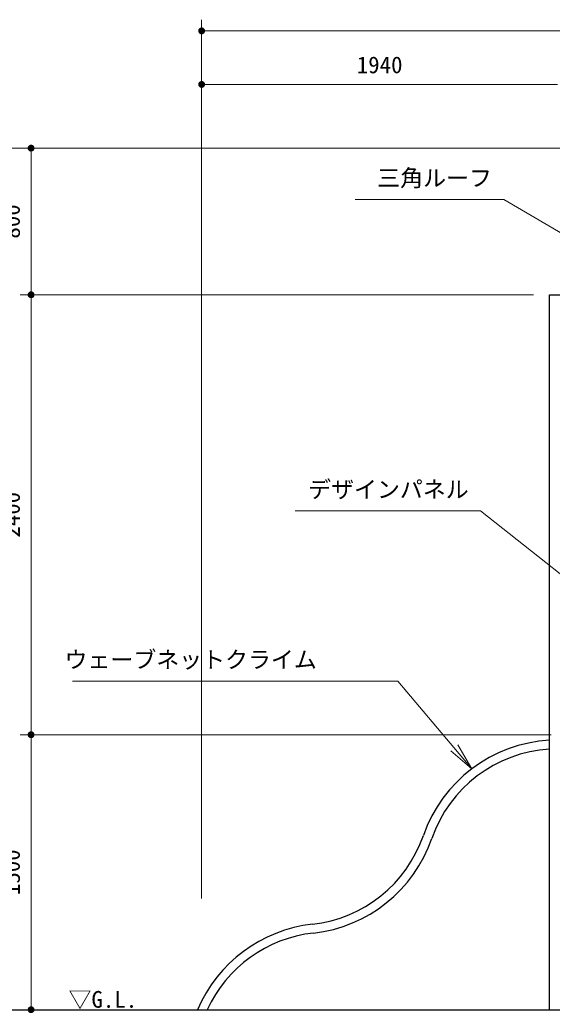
# Model space of a CAD drawing. Units: millimetres at full size, sheet at 1:80. Extents: x 1200 to 32400, y 1200 to 22560.
# Drawn here: x 4880 to 7780, y 8021 to 13439 of the extents above; entities that cross this region are included whole.
import ezdxf
from ezdxf.enums import TextEntityAlignment as Align

# ---------------------------------------------------------------- set-up
doc = ezdxf.new("R2010")
doc.units = ezdxf.units.MM
doc.header["$LTSCALE"] = 80
for name, color, linetype, lineweight in [('D-STR-DIM\u3000寸法線、寸法値', 7, 'Continuous', 13), ('D-STR-HTXT\u3000旗上げ', 7, 'Continuous', 13), ('D-STR-TXT\u3000文字列', 7, 'Continuous', 13), ('D-STR\u3000構造物外形線', 1, 'Continuous', 25)]:
    doc.layers.add(name, color=color, linetype=linetype, lineweight=lineweight)
doc.styles.add('ＭＳ ゴシック', font='')
doc.styles.get('ＭＳ ゴシック').set_extended_font_data('MS Gothic')

# ---------------------------------------------------------------- blocks, each defined once
blk = doc.blocks.new('filled_dot')
at = {"color": 0, "linetype": 'Continuous', "lineweight": -2, "const_width": 1.25}
blk.add_lwpolyline([(-0.625, 0, 1), (0.625, 0, 1)], format="xyb", close=True, dxfattribs=at)
blk = doc.blocks.new('open_arrow')
at = {"color": 0, "linetype": 'Continuous', "lineweight": -2}
blk.add_lwpolyline([(7.5, 1.25), (0, 0), (7.5, -1.25)], dxfattribs=at)

msp = doc.modelspace()

# ---------------------------------------------------------------- linework, layer by layer
at = {"layer": 'D-STR-DIM\u3000寸法線、寸法値'}
for p, q in [((5870.54, 11822.05), (5870.54, 13438.97)), ((5870.54, 13378.97), (11696.54, 13378.97)), ((5870.54, 8645.2), (5870.54, 13146.63)), ((7810.54, 13086.63), (5870.54, 13086.63)), ((8330.54, 12739.29), (4500.49, 12739.29)), ((8330.54, 12739.29), (4881.09, 12739.29)), ((4941.09, 12739.29), (4941.09, 11939.29)), ((7679.74, 11939.29), (4881.09, 11939.29)), ((7679.74, 11939.29), (4881.09, 11939.29)), ((4941.09, 11939.29), (4941.09, 9539.29)), ((7775.09, 9539.29), (4881.09, 9539.29)), ((7775.09, 9539.29), (4881.09, 9539.29)), ((4941.09, 9539.29), (4941.09, 8039.29)), ((5712.72, 8039.29), (4500.49, 8039.29)), ((7775.09, 8039.29), (4881.09, 8039.29))]:
    msp.add_line(p, q, dxfattribs=at)
at = {"layer": 'D-STR-HTXT\u3000旗上げ'}
for points in [[(8060.71, 12141.15), (7516.9, 12458.76), (7496.9, 12458.76), (6706.92, 12458.76), (7101.91, 12458.76)], [(8180.71, 10135.86), (7390.08, 10759.79), (7370.08, 10759.79), (6380.26, 10759.79), (6514.43, 10759.79)], [(7343.44, 9353.81), (6939.5, 9831.35), (6919.5, 9831.35), (5167.59, 9831.35), (6043.55, 9831.35)]]:
    msp.add_lwpolyline(points, dxfattribs=at)
at = {"layer": 'D-STR\u3000構造物外形線'}
for p, q in [((7765.99, 8039.29), (7765.99, 11939.29)), ((7765.99, 11939.29), (7855.09, 11939.29)), ((3910.24, 8039.29), (12694.83, 8039.29))]:
    msp.add_line(p, q, dxfattribs=at)
for centre, radius, start, end in [((7810.54, 8736.27), 774.3, 93.29838, 160.9084), ((7810.54, 8736.27), 725.7, 93.51954, 160.9084), ((6393.04, 9226.89), 725.7, 276.41122, 340.9084), ((6393.04, 9226.89), 774.3, 276.41122, 340.9084), ((6560.54, 7736.27), 774.3, 96.41122, 156.96185), ((6560.54, 7736.27), 725.7, 96.41122, 155.31985)]:
    msp.add_arc(centre, radius, start, end, dxfattribs=at)

# ---------------------------------------------------------------- block references
at = {"layer": 'D-STR-DIM\u3000寸法線、寸法値', "xscale": 15, "yscale": 15}
for p in [(5870.54, 13378.97), (5870.54, 13086.63)]:
    msp.add_blockref('filled_dot', p, dxfattribs=at)
for p, rotation in [((4941.09, 12739.29), 270), ((4941.09, 11939.29), 270), ((4941.09, 11939.29), 90), ((4941.09, 9539.29), 270), ((4941.09, 9539.29), 90), ((4941.09, 8039.29), 90)]:
    msp.add_blockref('filled_dot', p, dxfattribs=dict(at, rotation=rotation))
at = {"layer": 'D-STR-HTXT\u3000旗上げ', "xscale": 20, "yscale": 20, "rotation": 130.2}
msp.add_blockref('open_arrow', (7343.44, 9353.81), dxfattribs=at)

# ---------------------------------------------------------------- texts
at = {"layer": 'D-STR-DIM\u3000寸法線、寸法値', "style": 'ＭＳ ゴシック'}
msp.add_text('1940', height=91.64, dxfattribs=at).set_placement((6840.54, 13193.52), align=Align.MIDDLE_CENTER)
for s, p in [('800', (4834.2, 12339.29)), ('2400', (4834.2, 10739.29)), ('1500', (4834.2, 8789.29))]:
    msp.add_text(s, height=91.64, rotation=90, dxfattribs=at).set_placement(p, align=Align.MIDDLE_CENTER)
at = {"layer": 'D-STR-HTXT\u3000旗上げ', "style": 'ＭＳ ゴシック'}
for s, p in [('三角ルーフ', (7452.51, 12503.15)), ('デザインパネル', (7325.69, 10804.18))]:
    msp.add_text(s, height=91.64, dxfattribs=at).set_placement(p, align=Align.BOTTOM_RIGHT)
msp.add_text('ウェーブネットクライム', height=91.64, dxfattribs=at).set_placement((5123.21, 9875.74), align=Align.BOTTOM_LEFT)
at = {"layer": 'D-STR-TXT\u3000文字列', "style": 'ＭＳ ゴシック'}
msp.add_text('▽G.L.', height=91.64, dxfattribs=at).set_placement((5145.05, 8022.3), align=Align.BOTTOM_LEFT)

doc.saveas('drawing.dxf')
